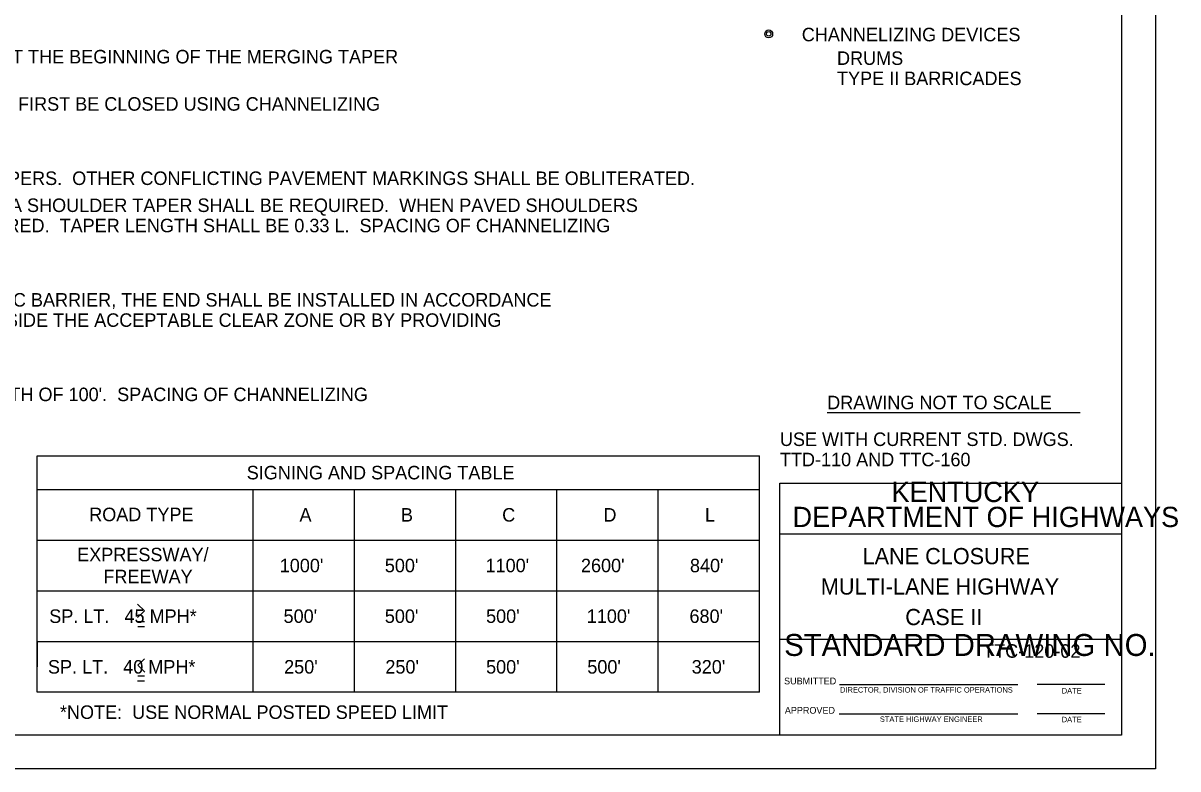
# Model space of a CAD drawing. Extents: x 1000 to 1286, y 1000 to 1022.
# Drawn here: x 1019.22 to 1036.33, y 1000 to 1011.04 of the extents above; entities that cross this region are included whole.
import ezdxf

# ---------------------------------------------------------------- set-up
doc = ezdxf.new("R2010")
doc.units = 0
doc.layers.add('Level 1', color=7, linetype='Continuous')
doc.layers.add('Level 10', color=7, linetype='Continuous')

msp = doc.modelspace()

# ---------------------------------------------------------------- linework, layer by layer
at = {"layer": 'Level 1'}
for p, q in [((1031.137, 1005.274), (1034.887, 1005.274)), ((1019.434, 1004.636), (1030.134, 1004.636)), ((1019.434, 1001.136), (1019.434, 1004.636)), ((1030.134, 1001.136), (1030.134, 1004.636)), ((1019.434, 1004.136), (1030.134, 1004.136)), ((1022.634, 1001.136), (1022.634, 1004.136)), ((1024.134, 1001.136), (1024.134, 1004.136)), ((1025.634, 1001.136), (1025.634, 1004.136)), ((1027.134, 1001.136), (1027.134, 1004.136)), ((1028.634, 1001.136), (1028.634, 1004.136)), ((1019.434, 1003.386), (1030.134, 1003.386)), ((1019.434, 1002.636), (1030.134, 1002.636)), ((1020.919, 1002.241), (1021.021, 1002.342)), ((1021.021, 1002.342), (1020.921, 1002.44)), ((1020.922, 1002.182), (1021.021, 1002.182)), ((1020.923, 1002.109), (1021.021, 1002.109)), ((1019.434, 1001.886), (1030.134, 1001.886)), ((1019.434, 1001.886), (1019.434, 1001.511)), ((1020.923, 1001.533), (1021.023, 1001.631)), ((1021.025, 1001.432), (1020.923, 1001.533)), ((1020.919, 1001.303), (1021.02, 1001.303)), ((1020.922, 1001.377), (1021.022, 1001.377))]:
    msp.add_line(p, q, dxfattribs=at)
msp.add_lwpolyline([(1030.134, 1001.136), (1019.434, 1001.136)], dxfattribs=at)
for radius in [0.0583, 0.0333]:
    msp.add_circle((1030.271, 1010.881), radius, dxfattribs=at)
at = {"layer": 'Level 10'}
for p, q in [((1036, 1022), (1036, 1000)), ((1035.5, 1021.5), (1035.5, 1000.5)), ((1030.437, 1000.5), (1030.437, 1004.23)), ((1030.437, 1004.23), (1035.5, 1004.23)), ((1030.437, 1003.48), (1035.5, 1003.48)), ((1030.437, 1001.918), (1035.5, 1001.918)), ((1030.437, 1001.918), (1035.5, 1001.918)), ((1031.322, 1001.25), (1033.963, 1001.25)), ((1035.25, 1001.25), (1034.25, 1001.25)), ((1031.317, 1000.813), (1033.963, 1000.813)), ((1035.25, 1000.813), (1034.25, 1000.813)), ((1035.5, 1000.5), (1007, 1000.5)), ((1036, 1000), (1000, 1000))]:
    msp.add_line(p, q, dxfattribs=at)

# ---------------------------------------------------------------- texts
at = {"layer": 'Level 1'}
for s, height, p in [('CHANNELIZING DEVICES', 0.2, (1030.761, 1010.771)), ('AN ARROW PANEL SHALL BE REQUIRED.  IT SHALL BE LOCATED ON THE SHOULDER AT THE BEGINNING OF THE MERGING TAPER', 0.2, (1007.75, 1010.444)), ('DRUMS', 0.2, (1031.283, 1010.422)), ('TYPE II BARRICADES', 0.2, (1031.283, 1010.122)), ('THE BARRIER SHALL NOT BE PLACED ALONG THE MERGING TAPER.  THE LANE SHALL FIRST BE CLOSED USING CHANNELIZING', 0.2, (1007.75, 1009.744)), ('SKIP LINES SHALL BE OBLITERATED BY AN APPROVED METHOD THRU LENGTH OF TAPERS.  OTHER CONFLICTING PAVEMENT MARKINGS SHALL BE OBLITERATED.  ', 0.2, (1007.75, 1008.644)), ('IF AN ARROW PANEL IS INSTALLED ON THE SHOULDER OR WITHIN THE CLEAR ZONE, A SHOULDER TAPER SHALL BE REQUIRED.  WHEN PAVED SHOULDERS', 0.2, (1007.75, 1008.244)), ("HAVING A WIDTH OF 8' OR MORE ARE CLOSED, A SHOULDER TAPER SHALL BE REQUIRED.  TAPER LENGTH SHALL BE 0.33 L.  SPACING OF CHANNELIZING", 0.2, (1007.75, 1007.944)), ('IN ORDER TO MITIGATE THE EFFECT OF STRIKING THE END OF A TEMPORARY TRAFFIC BARRIER, THE END SHALL BE INSTALLED IN ACCORDANCE', 0.2, (1007.75, 1006.844)), ('WITH THE ROADSIDE DESIGN GUIDE BY FLARING (SEE TABLE) UNTIL THE END IS OUTSIDE THE ACCEPTABLE CLEAR ZONE OR BY PROVIDING', 0.2, (1007.75, 1006.544)), ("DOWNSTREAM TAPER SHALL HAVE A MINIMUM LENGTH OF 50' AND A MAXIMUM LENGTH OF 100'.  SPACING OF CHANNELIZING", 0.2, (1007.75, 1005.444)), ('DRAWING NOT TO SCALE', 0.2, (1031.137, 1005.324)), ('USE WITH CURRENT STD. DWGS.', 0.2, (1030.437, 1004.78)), ('TTD-110 AND TTC-160', 0.2, (1030.437, 1004.48)), ('SIGNING AND SPACING TABLE', 0.2, (1022.537, 1004.286)), ('ROAD TYPE', 0.2, (1020.203, 1003.667)), ('A', 0.2, (1023.319, 1003.661)), ('B', 0.2, (1024.822, 1003.661)), ('C', 0.2, (1026.322, 1003.661)), ('D', 0.2, (1027.822, 1003.661)), ('L', 0.2, (1029.327, 1003.661)), ('EXPRESSWAY/', 0.2, (1020.025, 1003.073)), ('LANE CLOSURE', 0.24, (1031.661, 1003.03)), ("1000'", 0.2, (1023.026, 1002.911)), ("500'", 0.2, (1024.583, 1002.911)), ("1100'", 0.2, (1026.075, 1002.911)), ("2600'", 0.2, (1027.489, 1002.911)), ("840'", 0.2, (1029.104, 1002.911)), ('FREEWAY', 0.2, (1020.413, 1002.748)), ('MULTI-LANE HIGHWAY', 0.24, (1031.043, 1002.58)), ('SP. LT.   45 MPH*', 0.2, (1019.611, 1002.161)), ("500'", 0.2, (1023.083, 1002.161)), ("500'", 0.2, (1024.583, 1002.161)), ("500'", 0.2, (1026.083, 1002.161)), ("1100'", 0.2, (1027.575, 1002.161)), ("680'", 0.2, (1029.097, 1002.161)), ('CASE II', 0.24, (1032.294, 1002.128)), ('TTC-120-02', 0.2, (1033.448, 1001.645)), ('SP. LT.   40 MPH*', 0.2, (1019.592, 1001.411)), ("250'", 0.2, (1023.091, 1001.411)), ("250'", 0.2, (1024.591, 1001.411)), ("500'", 0.2, (1026.083, 1001.411)), ("500'", 0.2, (1027.583, 1001.411)), ("320'", 0.2, (1029.13, 1001.411)), ('*NOTE:  USE NORMAL POSTED SPEED LIMIT', 0.2, (1019.769, 1000.74))]:
    msp.add_text(s, height=height, dxfattribs=at).set_placement(p)
at = {"layer": 'Level 10'}
for s, height, p in [('KENTUCKY', 0.3, (1032.091, 1003.95)), ('DEPARTMENT OF HIGHWAYS', 0.3, (1030.624, 1003.58)), ('STANDARD DRAWING NO.', 0.32492, (1030.5, 1001.672)), ('SUBMITTED', 0.1, (1030.499, 1001.251)), ('DIRECTOR, DIVISION OF TRAFFIC OPERATIONS', 0.08, (1031.328, 1001.13)), ('DATE', 0.08, (1034.613, 1001.116)), ('APPROVED', 0.1, (1030.51, 1000.817)), ('STATE HIGHWAY ENGINEER', 0.08, (1031.918, 1000.696)), ('DATE', 0.08, (1034.613, 1000.691))]:
    msp.add_text(s, height=height, dxfattribs=at).set_placement(p)

doc.saveas('drawing.dxf')
